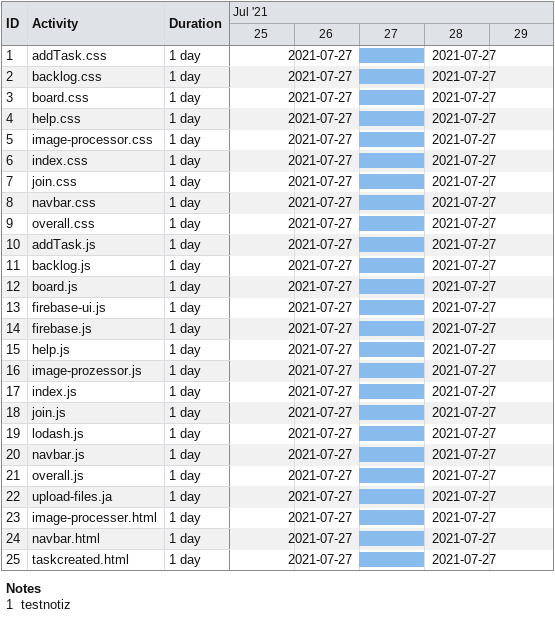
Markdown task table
| ID | Task | Duration | Start | Finish |
|---|---|---|---|---|
| 1 | addTask.css | 1d | 2021-07-27 | 2021-07-27 |
| 2 | backlog.css | 1d | 2021-07-27 | 2021-07-27 |
| 3 | board.css | 1d | 2021-07-27 | 2021-07-27 |
| 4 | help.css | 1d | 2021-07-27 | 2021-07-27 |
| 5 | image-processor.css | 1d | 2021-07-27 | 2021-07-27 |
| 6 | index.css | 1d | 2021-07-27 | 2021-07-27 |
| 7 | join.css | 1d | 2021-07-27 | 2021-07-27 |
| 8 | navbar.css | 1d | 2021-07-27 | 2021-07-27 |
| 9 | overall.css | 1d | 2021-07-27 | 2021-07-27 |
| 10 | addTask.js | 1d | 2021-07-27 | 2021-07-27 |
| 11 | backlog.js | 1d | 2021-07-27 | 2021-07-27 |
| 12 | board.js | 1d | 2021-07-27 | 2021-07-27 |
| 13 | firebase-ui.js | 1d | 2021-07-27 | 2021-07-27 |
| 14 | firebase.js | 1d | 2021-07-27 | 2021-07-27 |
| 15 | help.js | 1d | 2021-07-27 | 2021-07-27 |
| 16 | image-prozessor.js | 1d | 2021-07-27 | 2021-07-27 |
| 17 | index.js | 1d | 2021-07-27 | 2021-07-27 |
| 18 | join.js | 1d | 2021-07-27 | 2021-07-27 |
| 19 | lodash.js | 1d | 2021-07-27 | 2021-07-27 |
| 20 | navbar.js | 1d | 2021-07-27 | 2021-07-27 |
| 21 | overall.js | 1d | 2021-07-27 | 2021-07-27 |
| 22 | upload-files.ja | 1d | 2021-07-27 | 2021-07-27 |
| 23 | image-processer.html | 1d | 2021-07-27 | 2021-07-27 |
| 24 | navbar.html | 1d | 2021-07-27 | 2021-07-27 |
| 25 | taskcreated.html | 1d | 2021-07-27 | 2021-07-27 |

Notes
- 1: testnotiz
